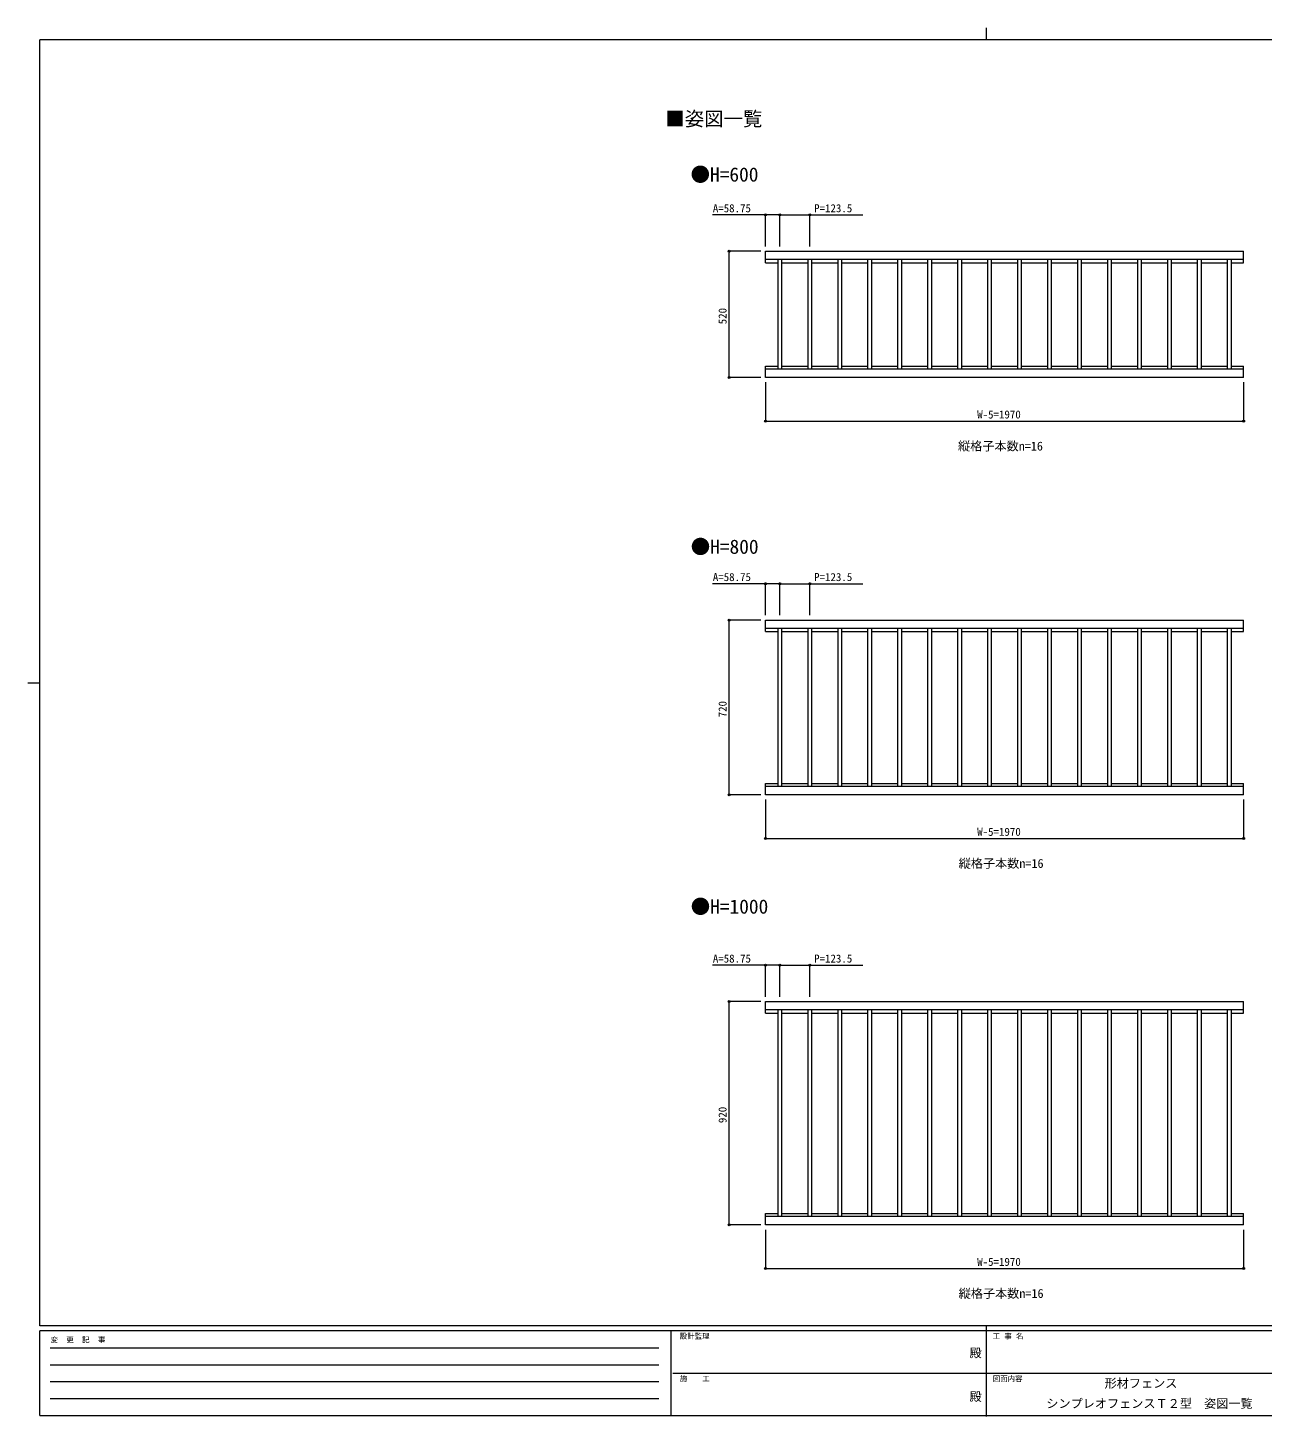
# Model space of a CAD drawing. Units: millimetres, scale not verified. Extents: x -3890 to 4140, y -2825 to 2898.
# Drawn here: x -3890 to 1197, y -2825 to 2898 of the extents above; entities that cross this region are included whole.
import ezdxf
from ezdxf.enums import TextEntityAlignment as Align

# ---------------------------------------------------------------- set-up
doc = ezdxf.new("R2010")
doc.units = ezdxf.units.MM
doc.header["$LTSCALE"] = 10
doc.header["$PDMODE"] = 32
doc.header["$PDSIZE"] = 5
doc.layers.add('0-0_0', color=7, linetype='Continuous')
doc.layers.add('0-4_YKK_12', color=3, linetype='Continuous')
for name, color, linetype, lineweight in [('0-1_USER1', 3, 'Continuous', 18), ('0-2_YKK_ZWAK', 4, 'Continuous', 9), ('0-3_YKK_11', 6, 'Continuous', 9)]:
    doc.layers.add(name, color=color, linetype=linetype, lineweight=lineweight)
doc.styles.add('ＭＳ ゴシック', font='')
doc.styles.get('ＭＳ ゴシック').set_extended_font_data('MS Gothic')

msp = doc.modelspace()

# ---------------------------------------------------------------- linework, layer by layer
at = {"layer": '0-1_USER1'}
for p, q in [((60.01, 2897.5), (60.01, 2847.5)), ((3960.01, 2847.5), (-3839.99, 2847.5)), ((-3839.99, -2452.5), (-3839.99, 2847.5)), ((-3889.99, 197.5), (-3839.99, 197.5)), ((3960.01, -2452.5), (-3839.99, -2452.5)), ((60.01, -2452.5), (60.01, -2822.5)), ((-1239.99, -2472.5), (-3839.99, -2472.5)), ((-3839.99, -2822.5), (-3839.99, -2472.5)), ((-1239.99, -2472.5), (-1239.99, -2822.5)), ((60.01, -2472.5), (-1239.99, -2472.5)), ((1360.01, -2472.5), (60.01, -2472.5)), ((-3797.49, -2542.5), (-1289.99, -2542.5)), ((-3797.49, -2612.5), (-1289.99, -2612.5)), ((-3797.49, -2682.5), (-1289.99, -2682.5)), ((-1232.49, -2647.5), (60.01, -2647.5)), ((60.01, -2647.5), (1360.01, -2647.5)), ((-3797.49, -2752.5), (-1289.99, -2752.5)), ((-3839.99, -2822.5), (-1239.99, -2822.5)), ((-1239.99, -2822.5), (60.01, -2822.5)), ((60.01, -2822.5), (1360.01, -2822.5))]:
    msp.add_line(p, q, dxfattribs=at)
msp.add_point((60.01, -2822.5), dxfattribs=at)
at = {"layer": '0-2_YKK_ZWAK'}
for p, q in [((-849.76, 1929.24), (-849.76, 1976.24)), ((-849.76, 1976.24), (1120.24, 1976.24)), ((1120.24, 1929.24), (1120.24, 1976.24)), ((1120.24, 1942.24), (-849.76, 1942.24)), ((-849.76, 1929.24), (-799.51, 1929.24)), ((-799.51, 1942.24), (-799.51, 1490.24)), ((-782.51, 1490.24), (-782.51, 1942.24)), ((-782.51, 1929.24), (-676.01, 1929.24)), ((-676.01, 1942.24), (-676.01, 1490.24)), ((-659.01, 1490.24), (-659.01, 1942.24)), ((-659.01, 1929.24), (-552.51, 1929.24)), ((-552.51, 1942.24), (-552.51, 1490.24)), ((-535.51, 1490.24), (-535.51, 1942.24)), ((-535.51, 1929.24), (-429.01, 1929.24)), ((-429.01, 1942.24), (-429.01, 1490.24)), ((-412.01, 1490.24), (-412.01, 1942.24)), ((-412.01, 1929.24), (-305.51, 1929.24)), ((-305.51, 1942.24), (-305.51, 1490.24)), ((-288.51, 1490.24), (-288.51, 1942.24)), ((-288.51, 1929.24), (-182.01, 1929.24)), ((-182.01, 1942.24), (-182.01, 1490.24)), ((-165.01, 1490.24), (-165.01, 1942.24)), ((-165.01, 1929.24), (-58.51, 1929.24)), ((-58.51, 1942.24), (-58.51, 1490.24)), ((-41.51, 1490.24), (-41.51, 1942.24)), ((-41.51, 1929.24), (64.99, 1929.24)), ((64.99, 1942.24), (64.99, 1490.24)), ((81.99, 1490.24), (81.99, 1942.24)), ((81.99, 1929.24), (188.49, 1929.24)), ((188.49, 1942.24), (188.49, 1490.24)), ((205.49, 1490.24), (205.49, 1942.24)), ((205.49, 1929.24), (311.99, 1929.24)), ((311.99, 1942.24), (311.99, 1490.24)), ((328.99, 1490.24), (328.99, 1942.24)), ((328.99, 1929.24), (435.49, 1929.24)), ((435.49, 1942.24), (435.49, 1490.24)), ((452.49, 1490.24), (452.49, 1942.24)), ((452.49, 1929.24), (558.99, 1929.24)), ((558.99, 1942.24), (558.99, 1490.24)), ((575.99, 1490.24), (575.99, 1942.24)), ((575.99, 1929.24), (682.49, 1929.24)), ((682.49, 1942.24), (682.49, 1490.24)), ((699.49, 1490.24), (699.49, 1942.24)), ((699.49, 1929.24), (805.99, 1929.24)), ((805.99, 1942.24), (805.99, 1490.24)), ((822.99, 1490.24), (822.99, 1942.24)), ((822.99, 1929.24), (929.49, 1929.24)), ((929.49, 1942.24), (929.49, 1490.24)), ((946.49, 1490.24), (946.49, 1942.24)), ((946.49, 1929.24), (1052.99, 1929.24)), ((1052.99, 1942.24), (1052.99, 1490.24)), ((1069.99, 1490.24), (1069.99, 1942.24)), ((1069.99, 1929.24), (1120.24, 1929.24)), ((-849.76, 1503.24), (-799.51, 1503.24)), ((-849.76, 1456.24), (-849.76, 1503.24)), ((1120.24, 1490.24), (-849.76, 1490.24)), ((-782.51, 1503.24), (-676.01, 1503.24)), ((-659.01, 1503.24), (-552.51, 1503.24)), ((-535.51, 1503.24), (-429.01, 1503.24)), ((-412.01, 1503.24), (-305.51, 1503.24)), ((-288.51, 1503.24), (-182.01, 1503.24)), ((-165.01, 1503.24), (-58.51, 1503.24)), ((-41.51, 1503.24), (64.99, 1503.24)), ((81.99, 1503.24), (188.49, 1503.24)), ((205.49, 1503.24), (311.99, 1503.24)), ((328.99, 1503.24), (435.49, 1503.24)), ((452.49, 1503.24), (558.99, 1503.24)), ((575.99, 1503.24), (682.49, 1503.24)), ((699.49, 1503.24), (805.99, 1503.24)), ((822.99, 1503.24), (929.49, 1503.24)), ((946.49, 1503.24), (1052.99, 1503.24)), ((1069.99, 1503.24), (1120.24, 1503.24)), ((1120.24, 1456.24), (1120.24, 1503.24)), ((1120.24, 1456.24), (-849.76, 1456.24)), ((-849.76, 409.24), (-849.76, 456.24)), ((-849.76, 456.24), (1120.24, 456.24)), ((1120.24, 422.24), (-849.76, 422.24)), ((-849.76, 409.24), (-799.51, 409.24)), ((-799.51, 422.24), (-799.51, -229.76)), ((-782.51, -229.76), (-782.51, 422.24)), ((-782.51, 409.24), (-676.01, 409.24)), ((-676.01, 422.24), (-676.01, -229.76)), ((-659.01, -229.76), (-659.01, 422.24)), ((-659.01, 409.24), (-552.51, 409.24)), ((-552.51, 422.24), (-552.51, -229.76)), ((-535.51, -229.76), (-535.51, 422.24)), ((-535.51, 409.24), (-429.01, 409.24)), ((-429.01, 422.24), (-429.01, -229.76)), ((-412.01, -229.76), (-412.01, 422.24)), ((-412.01, 409.24), (-305.51, 409.24)), ((-305.51, 422.24), (-305.51, -229.76)), ((-288.51, -229.76), (-288.51, 422.24)), ((-288.51, 409.24), (-182.01, 409.24)), ((-182.01, 422.24), (-182.01, -229.76)), ((-165.01, -229.76), (-165.01, 422.24)), ((-165.01, 409.24), (-58.51, 409.24)), ((-58.51, 422.24), (-58.51, -229.76)), ((-41.51, -229.76), (-41.51, 422.24)), ((-41.51, 409.24), (64.99, 409.24)), ((64.99, 422.24), (64.99, -229.76)), ((81.99, -229.76), (81.99, 422.24)), ((81.99, 409.24), (188.49, 409.24)), ((188.49, 422.24), (188.49, -229.76)), ((205.49, -229.76), (205.49, 422.24)), ((205.49, 409.24), (311.99, 409.24)), ((311.99, 422.24), (311.99, -229.76)), ((328.99, -229.76), (328.99, 422.24)), ((328.99, 409.24), (435.49, 409.24)), ((435.49, 422.24), (435.49, -229.76)), ((452.49, -229.76), (452.49, 422.24)), ((452.49, 409.24), (558.99, 409.24)), ((558.99, 422.24), (558.99, -229.76)), ((575.99, -229.76), (575.99, 422.24)), ((575.99, 409.24), (682.49, 409.24)), ((682.49, 422.24), (682.49, -229.76)), ((699.49, -229.76), (699.49, 422.24)), ((699.49, 409.24), (805.99, 409.24)), ((805.99, 422.24), (805.99, -229.76)), ((822.99, -229.76), (822.99, 422.24)), ((822.99, 409.24), (929.49, 409.24)), ((929.49, 422.24), (929.49, -229.76)), ((946.49, -229.76), (946.49, 422.24)), ((946.49, 409.24), (1052.99, 409.24)), ((1052.99, 422.24), (1052.99, -229.76)), ((1069.99, -229.76), (1069.99, 422.24)), ((1069.99, 409.24), (1120.24, 409.24)), ((1120.24, 409.24), (1120.24, 456.24)), ((-849.76, -216.76), (-799.51, -216.76)), ((-849.76, -263.76), (-849.76, -216.76)), ((-782.51, -216.76), (-676.01, -216.76)), ((-659.01, -216.76), (-552.51, -216.76)), ((-535.51, -216.76), (-429.01, -216.76)), ((-412.01, -216.76), (-305.51, -216.76)), ((-288.51, -216.76), (-182.01, -216.76)), ((-165.01, -216.76), (-58.51, -216.76)), ((-41.51, -216.76), (64.99, -216.76)), ((81.99, -216.76), (188.49, -216.76)), ((205.49, -216.76), (311.99, -216.76)), ((328.99, -216.76), (435.49, -216.76)), ((452.49, -216.76), (558.99, -216.76)), ((575.99, -216.76), (682.49, -216.76)), ((699.49, -216.76), (805.99, -216.76)), ((822.99, -216.76), (929.49, -216.76)), ((946.49, -216.76), (1052.99, -216.76)), ((1069.99, -216.76), (1120.24, -216.76)), ((1120.24, -263.76), (1120.24, -216.76)), ((1120.24, -229.76), (-849.76, -229.76)), ((1120.24, -263.76), (-849.76, -263.76)), ((-849.76, -1163.1), (-849.76, -1116.1)), ((-849.76, -1116.1), (1120.24, -1116.1)), ((1120.24, -1163.1), (1120.24, -1116.1)), ((1120.24, -1150.1), (-849.76, -1150.1)), ((-849.76, -1163.1), (-799.51, -1163.1)), ((-799.51, -1150.1), (-799.51, -2002.1)), ((-782.51, -2002.1), (-782.51, -1150.1)), ((-782.51, -1163.1), (-676.01, -1163.1)), ((-676.01, -1150.1), (-676.01, -2002.1)), ((-659.01, -2002.1), (-659.01, -1150.1)), ((-659.01, -1163.1), (-552.51, -1163.1)), ((-552.51, -1150.1), (-552.51, -2002.1)), ((-535.51, -2002.1), (-535.51, -1150.1)), ((-535.51, -1163.1), (-429.01, -1163.1)), ((-429.01, -1150.1), (-429.01, -2002.1)), ((-412.01, -2002.1), (-412.01, -1150.1)), ((-412.01, -1163.1), (-305.51, -1163.1)), ((-305.51, -1150.1), (-305.51, -2002.1)), ((-288.51, -2002.1), (-288.51, -1150.1)), ((-288.51, -1163.1), (-182.01, -1163.1)), ((-182.01, -1150.1), (-182.01, -2002.1)), ((-165.01, -2002.1), (-165.01, -1150.1)), ((-165.01, -1163.1), (-58.51, -1163.1)), ((-58.51, -1150.1), (-58.51, -2002.1)), ((-41.51, -2002.1), (-41.51, -1150.1)), ((-41.51, -1163.1), (64.99, -1163.1)), ((64.99, -1150.1), (64.99, -2002.1)), ((81.99, -2002.1), (81.99, -1150.1)), ((81.99, -1163.1), (188.49, -1163.1)), ((188.49, -1150.1), (188.49, -2002.1)), ((205.49, -2002.1), (205.49, -1150.1)), ((205.49, -1163.1), (311.99, -1163.1)), ((311.99, -1150.1), (311.99, -2002.1)), ((328.99, -2002.1), (328.99, -1150.1)), ((328.99, -1163.1), (435.49, -1163.1)), ((435.49, -1150.1), (435.49, -2002.1)), ((452.49, -2002.1), (452.49, -1150.1)), ((452.49, -1163.1), (558.99, -1163.1)), ((558.99, -1150.1), (558.99, -2002.1)), ((575.99, -2002.1), (575.99, -1150.1)), ((575.99, -1163.1), (682.49, -1163.1)), ((682.49, -1150.1), (682.49, -2002.1)), ((699.49, -2002.1), (699.49, -1150.1)), ((699.49, -1163.1), (805.99, -1163.1)), ((805.99, -1150.1), (805.99, -2002.1)), ((822.99, -2002.1), (822.99, -1150.1)), ((822.99, -1163.1), (929.49, -1163.1)), ((929.49, -1150.1), (929.49, -2002.1)), ((946.49, -2002.1), (946.49, -1150.1)), ((946.49, -1163.1), (1052.99, -1163.1)), ((1052.99, -1150.1), (1052.99, -2002.1)), ((1069.99, -2002.1), (1069.99, -1150.1)), ((1069.99, -1163.1), (1120.24, -1163.1)), ((-849.76, -1989.1), (-799.51, -1989.1)), ((-849.76, -2036.1), (-849.76, -1989.1)), ((1120.24, -2002.1), (-849.76, -2002.1)), ((-782.51, -1989.1), (-676.01, -1989.1)), ((-659.01, -1989.1), (-552.51, -1989.1)), ((-535.51, -1989.1), (-429.01, -1989.1)), ((-412.01, -1989.1), (-305.51, -1989.1)), ((-288.51, -1989.1), (-182.01, -1989.1)), ((-165.01, -1989.1), (-58.51, -1989.1)), ((-41.51, -1989.1), (64.99, -1989.1)), ((81.99, -1989.1), (188.49, -1989.1)), ((205.49, -1989.1), (311.99, -1989.1)), ((328.99, -1989.1), (435.49, -1989.1)), ((452.49, -1989.1), (558.99, -1989.1)), ((575.99, -1989.1), (682.49, -1989.1)), ((699.49, -1989.1), (805.99, -1989.1)), ((822.99, -1989.1), (929.49, -1989.1)), ((946.49, -1989.1), (1052.99, -1989.1)), ((1069.99, -1989.1), (1120.24, -1989.1)), ((1120.24, -2036.1), (1120.24, -1989.1)), ((1120.24, -2036.1), (-849.76, -2036.1))]:
    msp.add_line(p, q, dxfattribs=at)
at = {"layer": '0-3_YKK_11'}
for p, q in [((-849.76, 1996.24), (-849.76, 2127.24)), ((-791.01, 1996.24), (-791.01, 2127.24)), ((-791.01, 1996.24), (-791.01, 2127.24)), ((-667.51, 1996.24), (-667.51, 2127.24)), ((-869.76, 1976.24), (-1000.76, 1976.24)), ((-999.76, 1456.24), (-999.76, 1976.24)), ((-869.76, 1456.24), (-1000.76, 1456.24)), ((-849.76, 1436.24), (-849.76, 1275.24)), ((1120.24, 1436.24), (1120.24, 1275.24)), ((-849.76, 1276.24), (1120.24, 1276.24)), ((-849.76, 476.24), (-849.76, 607.24)), ((-791.01, 476.24), (-791.01, 607.24)), ((-791.01, 476.24), (-791.01, 607.24)), ((-667.51, 476.24), (-667.51, 607.24)), ((-869.76, 456.24), (-1000.76, 456.24)), ((-999.76, -263.76), (-999.76, 456.24)), ((-869.76, -263.76), (-1000.76, -263.76)), ((-849.76, -283.76), (-849.76, -444.76)), ((1120.24, -283.76), (1120.24, -444.76)), ((-849.76, -443.76), (1120.24, -443.76)), ((-849.76, -1096.1), (-849.76, -965.1)), ((-791.01, -1096.1), (-791.01, -965.1)), ((-791.01, -1096.1), (-791.01, -965.1)), ((-667.51, -1096.1), (-667.51, -965.1)), ((-869.76, -1116.1), (-1000.76, -1116.1)), ((-999.76, -2036.1), (-999.76, -1116.1)), ((-869.76, -2036.1), (-1000.76, -2036.1)), ((-849.76, -2056.1), (-849.76, -2217.1)), ((1120.24, -2056.1), (1120.24, -2217.1)), ((-849.76, -2216.1), (1120.24, -2216.1))]:
    msp.add_line(p, q, dxfattribs=at)
for points in [[(-791.01, 2126.24), (-849.76, 2126.24), (-1067.96, 2126.24)], [(-791.01, 2126.24), (-667.51, 2126.24), (-449.31, 2126.24)], [(-791.01, 606.24), (-849.76, 606.24), (-1067.96, 606.24)], [(-791.01, 606.24), (-667.51, 606.24), (-449.31, 606.24)], [(-791.01, -966.1), (-849.76, -966.1), (-1067.96, -966.1)], [(-791.01, -966.1), (-667.51, -966.1), (-449.31, -966.1)]]:
    msp.add_lwpolyline(points, dxfattribs=at)
for centre in [(-849.76, 2126.24), (-791.01, 2126.24), (-791.01, 2126.24), (-667.51, 2126.24), (-999.76, 1976.24), (-999.76, 1456.24), (-849.76, 1276.24), (1120.24, 1276.24), (-849.76, 606.24), (-791.01, 606.24), (-791.01, 606.24), (-667.51, 606.24), (-999.76, 456.24), (-999.76, -263.76), (-849.76, -443.76), (1120.24, -443.76), (-849.76, -966.1), (-791.01, -966.1), (-791.01, -966.1), (-667.51, -966.1), (-999.76, -1116.1), (-999.76, -2036.1), (-849.76, -2216.1), (1120.24, -2216.1)]:
    msp.add_circle(centre, 4.25, dxfattribs=at)

# ---------------------------------------------------------------- texts
at = {"layer": '0-0_0', "style": 'ＭＳ ゴシック'}
for s, p in [('形材フェンス\u3000', (547.34, -2718.33)), ('シンプレオフェンスＴ２型\u3000姿図一覧', (307.34, -2801.67))]:
    msp.add_text(s, height=36.66, dxfattribs=at).set_placement(p, align=Align.BOTTOM_LEFT)
at = {"layer": '0-1_USER1', "style": 'ＭＳ ゴシック'}
for s, height, p in [('変  更  記  事', 21.99, (-3796.32, -2527.5)), ('設計監理', 21.99, (-1203.32, -2512.5)), ('工 事 名', 21.99, (86.26, -2512.5)), ('殿', 36.66, (-9.21, -2593.25)), ('施\u3000\u3000工', 21.99, (-1203.32, -2687.5)), ('図面内容', 21.99, (86.26, -2687.5)), ('殿', 36.66, (-9.21, -2773.25))]:
    msp.add_text(s, height=height, dxfattribs=at).set_placement(p, align=Align.BOTTOM_LEFT)
at = {"layer": '0-3_YKK_11', "style": 'ＭＳ ゴシック'}
for s, p in [('A=58.75', (-1066.96, 2127.24)), ('P=123.5', (-649.51, 2127.24)), ('W-5=1970', (22.44, 1277.24)), ('A=58.75', (-1066.96, 607.24)), ('P=123.5', (-649.51, 607.24)), ('W-5=1970', (22.44, -442.76)), ('A=58.75', (-1066.96, -965.1)), ('P=123.5', (-649.51, -965.1)), ('W-5=1970', (22.44, -2215.1))]:
    msp.add_text(s, height=32.99, dxfattribs=at).set_placement(p, align=Align.BOTTOM_LEFT)
for s, p in [('520', (-1000.56, 1675.44)), ('720', (-1000.56, 55.44)), ('920', (-1000.56, -1616.9))]:
    msp.add_text(s, height=32.99, rotation=90, dxfattribs=at).set_placement(p, align=Align.BOTTOM_LEFT)
at = {"layer": '0-4_YKK_12', "style": 'ＭＳ ゴシック'}
for s, height, p in [('■姿図一覧', 58.65, (-1262.85, 2475.44)), ('●H=600', 58.65, (-1158.58, 2245.91)), ('縦格子本数n=16', 36.66, (-56.52, 1144.16)), ('●H=800', 58.65, (-1157.91, 711.9)), ('縦格子本数n=16', 36.66, (-53.9, -575.84)), ('●H=1000', 58.65, (-1157.91, -771.26)), ('縦格子本数n=16', 36.66, (-53.9, -2348.18))]:
    msp.add_text(s, height=height, dxfattribs=at).set_placement(p, align=Align.BOTTOM_LEFT)

doc.saveas('drawing.dxf')
